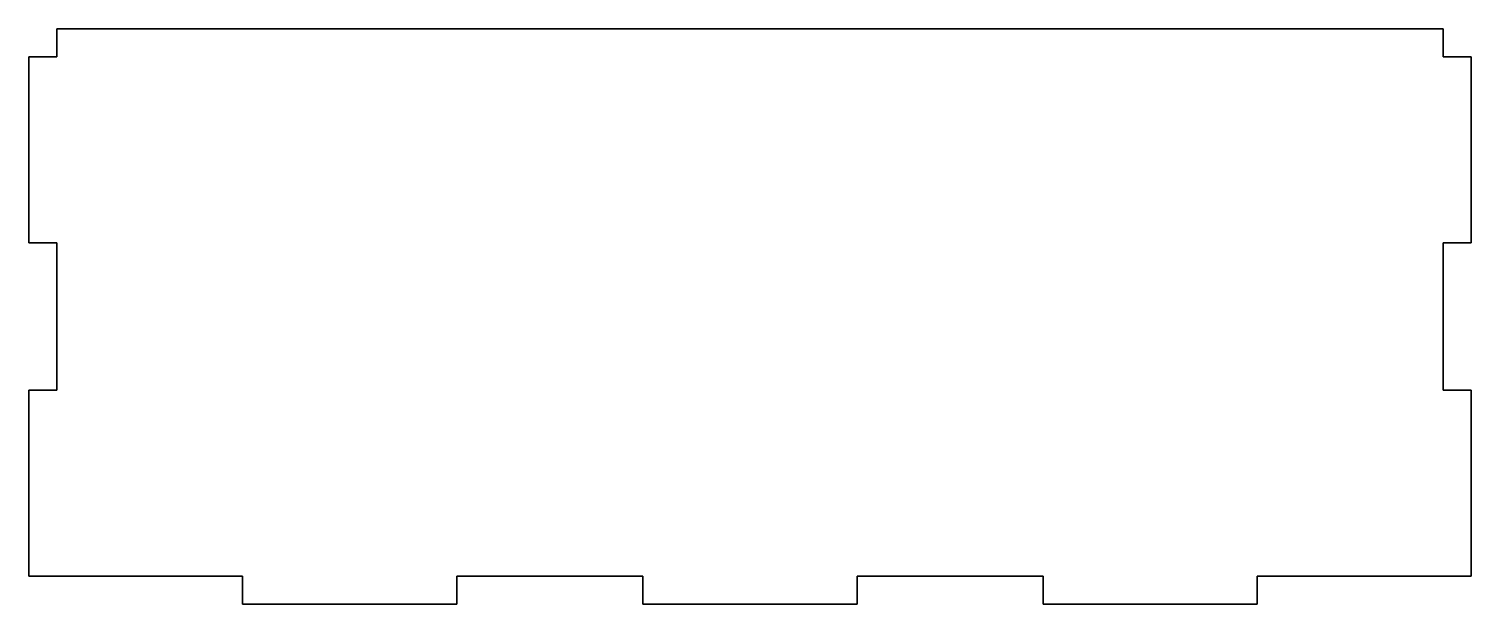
# Model space of a CAD drawing. Header units: millimetres. Extents: x -156 to -1, y -265 to -203.
import ezdxf

# ---------------------------------------------------------------- set-up
doc = ezdxf.new("R2010")
doc.units = ezdxf.units.MM
doc.layers.get('0').update_dxf_attribs({"linetype": 'CONTINUOUS'})

msp = doc.modelspace()

# ---------------------------------------------------------------- linework, layer by layer
for points in [[(-0.74, -205.87), (-3.74, -205.87), (-3.74, -202.87), (-152.88, -202.87), (-152.88, -205.87), (-155.88, -205.87), (-155.88, -225.87), (-152.88, -225.87), (-152.88, -241.75), (-155.88, -241.75), (-155.88, -261.75), (-132.88, -261.75), (-132.88, -264.75), (-109.83, -264.75), (-109.83, -261.75), (-89.83, -261.75), (-89.83, -264.75), (-66.79, -264.75), (-66.79, -261.75), (-46.79, -261.75), (-46.79, -264.75), (-23.74, -264.75), (-23.74, -261.75), (-0.74, -261.75), (-0.74, -241.75), (-3.74, -241.75), (-3.74, -225.87), (-0.74, -225.87)], [(-0.74, -205.87), (-0.74, -225.87), (-3.74, -225.87), (-3.74, -241.75), (-0.74, -241.75), (-0.74, -261.75), (-23.74, -261.75), (-23.74, -264.75), (-46.79, -264.75), (-46.79, -261.75), (-66.79, -261.75), (-66.79, -264.75), (-89.83, -264.75), (-89.83, -261.75), (-109.83, -261.75), (-109.83, -264.75), (-132.88, -264.75), (-132.88, -261.75), (-155.88, -261.75), (-155.88, -241.75), (-152.88, -241.75), (-152.88, -225.87), (-155.88, -225.87), (-155.88, -205.87), (-152.88, -205.87), (-152.88, -202.87), (-3.74, -202.87), (-3.74, -205.87)]]:
    msp.add_lwpolyline(points, close=True)

doc.saveas('drawing.dxf')
